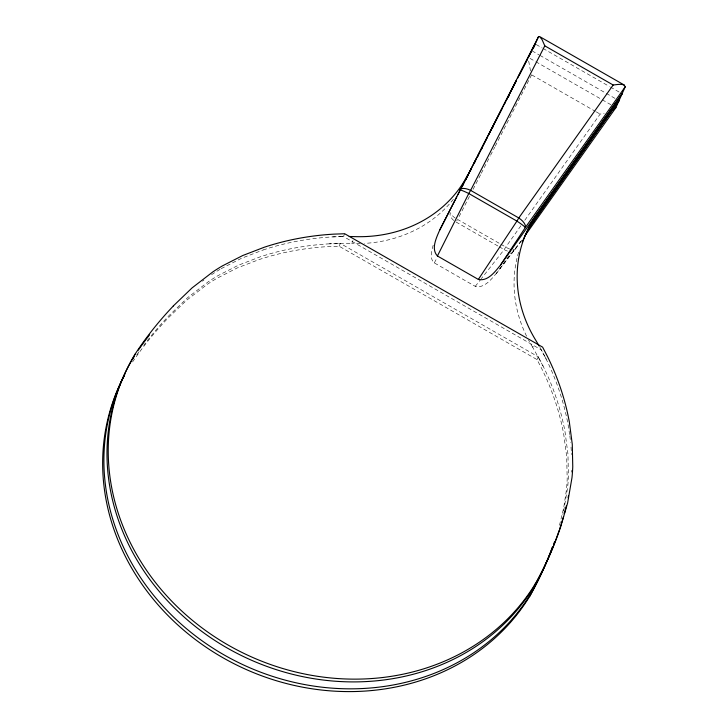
<?xml version="1.0" encoding="UTF-8"?>
<svg xmlns="http://www.w3.org/2000/svg" width="728" height="728" viewBox="0 0 728 728"><rect width="100%" height="100%" fill="white"/><g stroke="black" fill="none" stroke-linecap="round" stroke-linejoin="round"><path stroke-width="0.55" stroke-dasharray="3.64 2.73" d="M563.681 510.929L567.64 487.378A209.6 186.759 24.1 0 0 568.422 476.33L567.949 453.999L564.983 431.586A271.662 242.051 24.1 0 0 543.124 366.157L541.641 363.217M562.835 514.505L563.272 512.721M559.495 525.261L563.609 508.317L566.402 490.153A209.6 186.759 24.1 0 0 567.185 479.097L566.712 456.765L563.745 434.361A271.662 242.051 24.1 0 0 541.878 368.923L537.018 359.587L339.111 246.21L328.346 246.592A271.662 242.051 24.1 0 0 258.795 259.669L237.164 267.986L216.808 278.378A209.6 186.759 24.1 0 0 207.225 284.384L186.505 300.355L167.758 318.391A415.251 369.988 24.1 0 0 131.932 362.872M433.187 245.19C431.731 250.678 429.22 258.613 434.325 262.908L475.257 286.359C484.329 288.625 491.482 279.088 496.687 272.982M339.111 246.21L340.349 243.443L538.256 356.811L538.884 357.976M344.69 233.743L343.452 236.518L541.359 349.886L544.444 355.71M338.329 243.48L329.584 243.825L351.642 243.543L352.971 240.568M543.115 366.157L532.705 347.265L534.034 344.299M537.018 359.587L538.256 356.811M469.469 196.378L457.621 219.465L499.881 243.671M473.073 189.353L480.799 174.301M481.308 173.291L490.071 156.229M490.581 155.228L494.703 147.202M495.222 146.192L531.695 74.675M434.325 262.908L437.037 257.794M520.848 225.817L505.769 247.047A10.028 0.51 -60.2 0 1 504.185 249.595L481.281 278.697M524.779 220.275L600.145 114.096L604.204 113.259M499.399 269.187L511.229 252.516M521.266 240.941L502.074 266.057M521.685 240.404L496.232 273.591M497.279 272.163L496.833 272.782M475.257 286.359L480.68 279.461M499.754 269.014L500.91 267.531M202.42 281.226L203.922 280.116M221.148 268.687L241.505 258.285L263.136 249.968M263.136 249.968A271.662 242.051 24.1 0 1 332.678 236.9L341.423 236.554M332.678 236.9L345.063 236.491M342.096 236.536L342.779 236.527M339.002 243.461L339.676 243.452M536.199 44.535L542.06 47.893M543.033 48.448L609.418 86.477M610.401 87.042L620.156 92.638M532.123 50.896L538.957 54.818M539.939 55.373L605.35 92.847M606.324 93.402L615.115 98.444M530.002 58.386L534.889 61.179M535.863 61.743L601.273 99.217M602.247 99.772L611.038 104.805M531.786 74.938L595.267 111.302M596.241 111.857L600.145 114.096M500.864 244.235L505.769 247.047A10.028 4.486 35.4 0 0 509.828 249.094M456.028 222.004L498.289 246.21M499.272 246.774L504.185 249.595A10.028 7.471 38.2 0 0 507.489 251.06M539.93 347.329L546.218 359.232A271.662 242.051 24.1 0 1 567.904 423.732M539.202 358.549L541.341 362.635M544.744 356.292L546.218 359.232M530.503 70.916L528.683 60.988M568.086 424.661L569.724 434.925M569.86 435.863L570.615 442.397M571.043 447.074L571.489 454.536M453.362 199.299A133.688 119.119 24.1 0 1 364.555 243.389M360.214 243.571A133.688 119.119 24.1 0 1 351.642 243.543M329.584 243.825A271.662 242.051 24.1 0 0 260.042 256.893L238.402 265.21L218.054 275.612A209.6 186.759 24.1 0 0 208.472 281.618L187.742 297.588L168.996 315.624A415.251 369.988 24.1 0 0 143.68 345.4M136.755 354.891A415.251 369.988 24.1 0 1 140.44 349.749M211.566 274.693A209.6 186.759 24.1 0 1 220.329 269.16M532.705 347.265A133.688 119.119 24.1 0 1 528.528 339.994M526.599 336.218A133.688 119.119 24.1 0 1 519.364 249.822M571.48 470.324A209.6 186.759 24.1 0 1 571.389 472.172M512.958 249.75A10.028 4.486 35.4 0 0 516.006 248.348A10.028 7.471 38.2 0 1 512.703 251.033M453.744 220.493A10.028 7.535 27.9 0 1 449.95 213.604M457.184 220.165A10.028 0.51 -60.2 0 1 456.774 220.83M455.228 218.072A10.028 4.55 27.2 0 1 450.459 212.676"/><path stroke-width="1.09" d="M568.122 497.715L568.468 495.914M566.375 505.796L564.564 512.912M563.581 516.452L561.743 522.604M561.47 523.477L559.477 529.584M560.423 527.682L567.613 503.021L571.981 477.686A209.6 186.759 24.1 0 0 572.763 466.63L572.281 444.298L569.323 421.894A271.662 242.051 24.1 0 0 547.456 356.456L542.597 347.12L344.69 233.743L333.915 234.134A271.662 242.051 24.1 0 0 264.373 247.201L242.743 255.519L222.386 265.911A209.6 186.759 24.1 0 0 212.804 271.926L192.083 287.888L173.328 305.924M613.322 109.883L615.852 107.735L625.206 86.823C624.606 82.892 616.643 84.703 613.158 85.012L544.799 45.846L542.023 39.54L539.53 36.509L624.396 85.121M132.924 358.94L135.044 354.19A415.251 369.988 24.1 0 1 173.364 305.951M465.52 179.852L516.534 80.235M533.451 47.93L535.226 43.971L532.104 50.023L535.226 43.971M535.662 42.988L538.42 36.855L539.494 36.491M522.185 242.178A133.688 119.119 24.1 0 1 533.66 221.376L536.754 214.451L622.112 93.748L500.527 265.038C495.213 271.535 487.869 281.663 478.351 279.434L437.428 255.983C430.794 248.931 436.436 237.701 439.666 230.175L456.811 196.778M124.06 376.176A231.022 205.842 24.1 0 0 227.973 660.533A231.022 205.842 24.1 0 0 529.847 596.077L535.426 583.61A415.233 369.979 24.1 0 0 560.387 527.673M439.666 230.175L538.32 37.046M437.428 255.983L468.768 193.512A10.028 0.51 -60.2 0 1 470.634 190.372L544.799 45.846M457.848 194.758L460.442 189.699M461.479 187.669L471.353 168.441M473.946 163.381L476.54 158.322M477.577 156.302L487.451 137.073M488.488 135.053L501.983 108.736M504.586 103.676L505.623 101.656M506.661 99.636L516.525 80.408M519.128 75.348L527.436 59.159M528.473 57.13L531.067 52.07M517.572 78.224L531.067 52.034M465.674 179.816L467.749 175.794M470.352 170.752L471.389 168.741M473.983 163.7L475.539 160.679M477.614 156.657L478.651 154.636M481.254 149.604L482.291 147.593M492.155 128.456L493.193 126.435M508.244 97.233L509.281 95.213M478.351 279.434L516.925 221.103A10.028 0.51 -60.2 0 1 518.782 217.963L613.158 85.012M500.527 265.038L525.298 227.573L625.206 86.823M533.66 221.376L619.018 100.673L528.319 228.446M524.551 236.309L615.915 107.608M349.213 236.5L354.736 236.618A133.688 119.119 24.1 0 0 467.74 174.911M539.257 346.155L535.808 340.34A133.688 119.119 24.1 0 1 536.754 214.451M463.599 183.802A133.688 119.119 24.1 0 1 462.507 185.758M138.311 350.186A415.251 369.988 24.1 0 1 149.531 334.88M124.797 374.374A231.022 205.842 24.1 0 0 229.748 658.057A231.022 205.842 24.1 0 0 531.094 593.311A415.233 369.979 24.1 0 0 552.397 547.62M554.554 541.687A415.233 369.979 24.1 0 1 553.644 544.235M133.779 357.002A231.022 205.842 24.1 0 0 226.972 647.865A231.022 205.842 24.1 0 0 534.188 586.386A415.233 369.979 24.1 0 0 559.15 530.439M535.426 583.61A231.022 205.842 24.1 0 1 228.21 645.099A231.022 205.842 24.1 0 1 135.017 354.227M552.406 547.001A415.233 369.979 24.1 0 1 529.893 596.105M518.782 217.963L470.634 190.372A10.028 4.55 27.2 0 0 459.805 190.054A10.028 0.91 26.6 0 1 468.768 193.512L516.925 221.103A10.028 0.846 33.5 0 1 525.298 227.573A10.028 4.486 35.4 0 0 518.782 217.963"/></g></svg>
